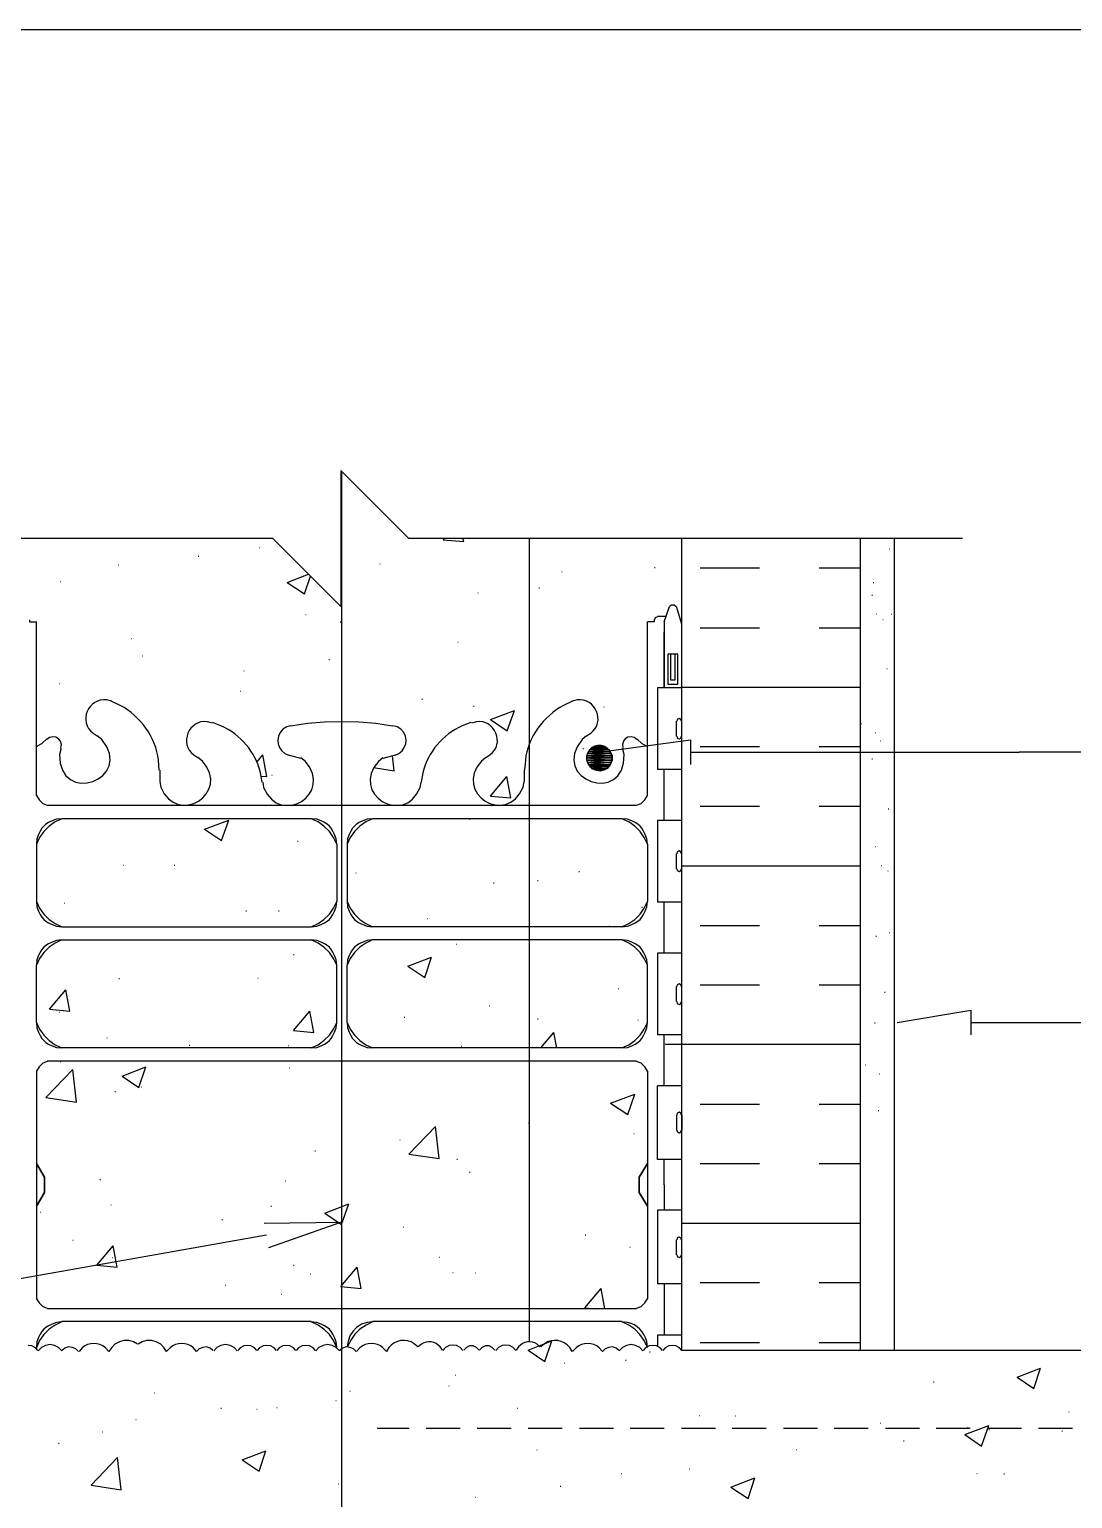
# Model space of a CAD drawing. Header units: millimetres. Extents: x 14 to 201, y 16 to 268.
# Drawn here: x 93.8 to 142.5, y 199.2 to 267.7 of the extents above; entities that cross this region are included whole.
import ezdxf

# ---------------------------------------------------------------- set-up
doc = ezdxf.new("R2010")
doc.units = ezdxf.units.MM
doc.layers.get('0').update_dxf_attribs({"linetype": 'CONTINUOUS'})

msp = doc.modelspace()

# ---------------------------------------------------------------- linework, layer by layer
at = {"color": 0}
for p, q in [((17.0174, 267.716), (198.121, 267.716)), ((111.505, 243.967), (108.33, 247.142)), ((108.33, 247.142), (108.33, 240.792)), ((108.373, 247.1), (108.373, 131.213)), ((105.155, 243.967), (65.997, 243.967)), ((108.33, 240.792), (105.155, 243.967)), ((137.35, 243.967), (111.505, 243.967)), ((117.136, 206.481), (117.136, 243.967)), ((124.248, 206.099), (124.248, 243.967)), ((132.588, 206.099), (132.588, 243.967)), ((134.175, 206.099), (134.175, 243.967)), ((123.422, 240.072), (123.676, 240.792)), ((123.762, 240.855), (123.676, 240.792)), ((123.888, 240.855), (123.762, 240.855)), ((123.974, 240.792), (123.888, 240.855)), ((124.248, 239.966), (123.994, 240.792)), ((93.8114, 240.158), (93.8318, 240.158)), ((93.8114, 240.158), (93.8114, 240.072)), ((93.8114, 240.072), (94.1282, 240.072)), ((94.1282, 231.965), (94.1282, 240.072)), ((122.957, 240.072), (122.64, 240.072)), ((122.64, 231.965), (122.64, 240.072)), ((123, 240.262), (122.957, 240.158)), ((122.957, 240.158), (122.979, 240.158)), ((122.957, 240.158), (122.957, 240.072)), ((123.106, 240.305), (123, 240.262)), ((123.508, 240.326), (123.106, 240.326)), ((123.422, 240.072), (123.422, 237.003)), ((123.422, 237.003), (123.422, 239.586)), ((124.058, 238.57), (123.592, 238.57)), ((123.592, 238.57), (123.592, 237.173)), ((123.931, 238.57), (123.719, 238.57)), ((123.719, 238.57), (123.719, 237.363)), ((123.931, 237.363), (123.931, 238.57)), ((124.058, 237.173), (124.058, 238.57)), ((123.719, 237.363), (123.931, 237.363)), ((124.248, 237.003), (123.106, 237.003)), ((123.106, 237.003), (123.106, 233.193)), ((123.592, 237.173), (124.058, 237.173)), ((97.6422, 236.368), (97.4094, 236.431)), ((98.0447, 236.178), (97.6203, 236.368)), ((119.146, 236.368), (118.723, 236.178)), ((119.359, 236.431), (119.126, 236.368)), ((102.342, 235.353), (102.108, 235.416)), ((102.742, 235.226), (102.342, 235.373)), ((106.003, 235.226), (105.813, 235.183)), ((106.785, 235.33), (106.003, 235.204)), ((107.57, 235.395), (106.785, 235.33)), ((108.373, 235.416), (107.57, 235.395)), ((109.178, 235.395), (108.373, 235.416)), ((109.96, 235.33), (109.178, 235.395)), ((110.745, 235.204), (109.96, 235.33)), ((110.956, 235.183), (110.765, 235.226)), ((114.406, 235.373), (114.004, 235.226)), ((114.66, 235.416), (114.427, 235.353)), ((123.994, 234.738), (123.994, 235.436)), ((124.037, 235.522), (124.015, 235.436)), ((124.121, 235.563), (124.037, 235.522)), ((124.205, 235.522), (124.121, 235.563)), ((124.121, 235.563), (124.142, 235.563)), ((124.228, 235.436), (124.205, 235.522)), ((124.248, 234.738), (124.248, 235.436)), ((124.248, 235.267), (124.27, 235.267)), ((94.3818, 234.4), (94.6146, 234.611)), ((94.7416, 234.674), (94.6146, 234.59)), ((94.8902, 234.717), (94.7416, 234.674)), ((95.0376, 234.696), (94.8902, 234.717)), ((95.166, 234.611), (95.0376, 234.696)), ((95.25, 234.505), (95.166, 234.611)), ((95.2927, 234.357), (95.25, 234.505)), ((96.774, 234.887), (96.9642, 234.76)), ((97.1765, 234.59), (96.9642, 234.76)), ((119.804, 234.76), (119.592, 234.59)), ((119.804, 234.76), (119.994, 234.887)), ((120.374, 233.998), (124.65, 234.57)), ((121.518, 234.505), (121.475, 234.357)), ((121.602, 234.611), (121.518, 234.505)), ((121.729, 234.696), (121.602, 234.611)), ((121.878, 234.717), (121.729, 234.696)), ((122.025, 234.674), (121.878, 234.717)), ((122.154, 234.59), (122.025, 234.674)), ((122.154, 234.611), (122.386, 234.4)), ((124.015, 234.738), (124.037, 234.654)), ((124.037, 234.654), (124.121, 234.611)), ((124.121, 234.611), (124.205, 234.654)), ((124.121, 234.611), (124.142, 234.611)), ((124.205, 234.654), (124.228, 234.738)), ((124.248, 234.929), (124.27, 234.929)), ((124.65, 234.57), (124.65, 233.426)), ((94.1282, 234.252), (94.3818, 234.4)), ((95.2708, 234.124), (95.2073, 233.892)), ((95.25, 234.124), (95.2927, 234.188)), ((95.2708, 234.208), (95.2927, 234.357)), ((101.473, 233.871), (101.663, 233.743)), ((105.727, 233.934), (105.897, 233.849)), ((106.469, 233.702), (105.897, 233.849)), ((110.871, 233.849), (110.3, 233.702)), ((110.871, 233.849), (111.041, 233.934)), ((115.105, 233.743), (115.295, 233.871)), ((119.867, 233.976), (119.804, 233.808)), ((119.804, 233.808), (119.804, 233.638)), ((120.989, 233.828), (119.825, 233.828)), ((119.825, 233.828), (120.989, 233.722)), ((119.825, 233.828), (120.989, 233.828)), ((120.946, 233.934), (119.845, 233.934)), ((119.845, 233.934), (120.989, 233.828)), ((119.845, 233.934), (120.946, 233.934)), ((120.904, 234.018), (119.888, 234.018)), ((119.888, 234.018), (120.946, 233.934)), ((119.888, 234.018), (120.904, 234.018)), ((120.84, 234.124), (119.951, 234.124)), ((119.951, 234.124), (120.904, 234.018)), ((119.951, 234.124), (120.84, 234.124)), ((120.756, 234.188), (120.037, 234.188)), ((120.037, 234.188), (120.84, 234.124)), ((120.037, 234.188), (120.756, 234.188)), ((120.671, 234.252), (120.142, 234.252)), ((120.142, 234.252), (120.756, 234.188)), ((120.142, 234.252), (120.671, 234.252)), ((120.566, 234.294), (120.247, 234.294)), ((120.247, 234.294), (120.671, 234.252)), ((120.247, 234.294), (120.566, 234.294)), ((120.354, 234.315), (120.566, 234.294)), ((120.354, 234.315), (120.46, 234.315)), ((120.46, 234.315), (120.566, 234.294)), ((120.566, 234.294), (120.671, 234.252)), ((120.671, 234.252), (120.756, 234.188)), ((120.756, 234.188), (120.84, 234.124)), ((120.84, 234.124), (120.904, 234.018)), ((120.967, 233.892), (120.883, 234.061)), ((120.904, 234.018), (120.946, 233.934)), ((120.946, 233.934), (120.989, 233.828)), ((120.989, 233.722), (120.967, 233.892)), ((120.989, 233.828), (120.989, 233.722)), ((121.475, 234.357), (121.496, 234.208)), ((121.518, 234.124), (121.475, 234.188)), ((121.559, 233.892), (121.496, 234.124)), ((122.386, 234.4), (122.64, 234.252)), ((124.65, 233.998), (139.996, 233.998)), ((159.089, 233.998), (139.996, 233.998)), ((99.8636, 233.15), (99.8224, 233.616)), ((99.8859, 233.15), (99.8859, 232.621)), ((101.876, 233.575), (101.663, 233.743)), ((106.679, 233.553), (106.469, 233.722)), ((110.3, 233.722), (110.087, 233.553)), ((115.105, 233.743), (114.893, 233.575)), ((116.882, 233.15), (116.882, 232.621)), ((116.946, 233.616), (116.903, 233.15)), ((120.989, 233.722), (119.804, 233.722)), ((119.804, 233.722), (120.989, 233.616)), ((119.804, 233.722), (120.989, 233.722)), ((119.804, 233.638), (119.867, 233.469)), ((120.989, 233.616), (119.825, 233.616)), ((119.825, 233.616), (120.946, 233.511)), ((119.825, 233.616), (120.989, 233.616)), ((120.946, 233.511), (119.845, 233.511)), ((119.845, 233.511), (120.904, 233.405)), ((119.845, 233.511), (120.946, 233.511)), ((119.867, 233.469), (119.951, 233.32)), ((120.904, 233.405), (119.888, 233.405)), ((119.888, 233.405), (120.84, 233.32)), ((119.888, 233.405), (120.904, 233.405)), ((119.951, 233.32), (120.1, 233.214)), ((120.84, 233.32), (119.951, 233.32)), ((119.951, 233.32), (120.756, 233.236)), ((119.951, 233.32), (120.84, 233.32)), ((120.756, 233.236), (120.037, 233.236)), ((120.037, 233.236), (120.671, 233.193)), ((120.037, 233.236), (120.756, 233.236)), ((120.1, 233.214), (120.27, 233.15)), ((120.671, 233.193), (120.142, 233.193)), ((120.142, 233.193), (120.566, 233.15)), ((120.142, 233.193), (120.671, 233.193)), ((120.566, 233.15), (120.247, 233.15)), ((120.247, 233.15), (120.46, 233.13)), ((120.247, 233.15), (120.566, 233.15)), ((120.27, 233.15), (120.438, 233.13)), ((120.46, 233.13), (120.354, 233.13)), ((120.438, 233.13), (120.607, 233.172)), ((120.566, 233.15), (120.46, 233.13)), ((120.671, 233.193), (120.566, 233.15)), ((120.607, 233.172), (120.756, 233.256)), ((120.756, 233.236), (120.671, 233.193)), ((120.756, 233.256), (120.883, 233.383)), ((120.84, 233.32), (120.756, 233.236)), ((120.904, 233.405), (120.84, 233.32)), ((120.883, 233.383), (120.967, 233.553)), ((120.946, 233.511), (120.904, 233.405)), ((120.989, 233.616), (120.946, 233.511)), ((120.967, 233.553), (120.989, 233.722)), ((120.989, 233.722), (120.989, 233.616)), ((124.248, 233.193), (123.106, 233.193)), ((123.422, 230.801), (123.422, 233.193)), ((99.8859, 232.621), (99.9285, 232.368)), ((104.669, 232.601), (104.585, 233.023)), ((104.691, 232.601), (104.732, 232.347)), ((112.034, 232.347), (112.077, 232.601)), ((112.163, 233.023), (112.077, 232.601)), ((116.84, 232.368), (116.882, 232.621)), ((94.1282, 231.965), (94.2552, 231.775)), ((94.2552, 231.775), (94.4245, 231.606)), ((122.344, 231.606), (122.513, 231.775)), ((122.513, 231.775), (122.64, 231.965)), ((94.4245, 231.606), (94.6369, 231.521)), ((122.131, 231.499), (94.6369, 231.499)), ((122.131, 231.521), (122.344, 231.606)), ((94.7208, 230.547), (94.4672, 230.294)), ((94.9964, 230.737), (94.7208, 230.547)), ((95.3135, 230.886), (94.9964, 230.737)), ((95.3135, 230.886), (95.0599, 230.866)), ((106.955, 230.886), (95.3135, 230.886)), ((107.272, 230.737), (106.955, 230.886)), ((107.208, 230.866), (106.955, 230.886)), ((107.547, 230.547), (107.272, 230.737)), ((107.801, 230.294), (107.547, 230.547)), ((109.221, 230.547), (108.966, 230.294)), ((109.495, 230.737), (109.221, 230.547)), ((109.813, 230.886), (109.495, 230.737)), ((109.813, 230.886), (109.558, 230.866)), ((121.455, 230.886), (109.813, 230.886)), ((121.772, 230.737), (121.455, 230.886)), ((121.708, 230.866), (121.455, 230.886)), ((122.047, 230.547), (121.772, 230.737)), ((122.301, 230.294), (122.047, 230.547)), ((124.248, 230.801), (123.106, 230.801)), ((123.106, 230.801), (123.106, 226.992)), ((94.2756, 230.018), (94.1282, 229.701)), ((94.149, 229.955), (94.1282, 229.701)), ((94.1282, 229.701), (94.1282, 227.033)), ((94.4672, 230.294), (94.2756, 230.018)), ((107.993, 230.018), (107.801, 230.294)), ((108.14, 229.701), (107.993, 230.018)), ((108.14, 229.701), (108.119, 229.955)), ((108.14, 229.701), (108.14, 227.033)), ((108.775, 230.018), (108.628, 229.701)), ((108.649, 229.955), (108.628, 229.701)), ((108.628, 229.701), (108.628, 227.033)), ((108.966, 230.294), (108.775, 230.018)), ((122.491, 230.018), (122.301, 230.294)), ((122.64, 229.701), (122.491, 230.018)), ((122.64, 229.701), (122.618, 229.955)), ((122.64, 229.701), (122.64, 227.033)), ((123.994, 228.557), (123.994, 229.256)), ((124.037, 229.342), (124.015, 229.256)), ((124.121, 229.383), (124.037, 229.342)), ((124.205, 229.342), (124.121, 229.383)), ((124.121, 229.383), (124.142, 229.383)), ((124.228, 229.256), (124.205, 229.342)), ((124.248, 228.557), (124.248, 229.256)), ((124.248, 229.086), (124.27, 229.086)), ((124.015, 228.557), (124.037, 228.473)), ((124.037, 228.473), (124.121, 228.431)), ((124.121, 228.431), (124.205, 228.473)), ((124.121, 228.431), (124.142, 228.431)), ((124.205, 228.473), (124.228, 228.557)), ((124.248, 228.727), (124.27, 228.727)), ((94.1282, 227.033), (94.2756, 226.716)), ((94.1282, 227.033), (94.149, 226.78)), ((107.993, 226.716), (108.14, 227.033)), ((108.119, 226.78), (108.14, 227.033)), ((108.628, 227.033), (108.775, 226.716)), ((108.628, 227.033), (108.649, 226.78)), ((122.491, 226.716), (122.64, 227.033)), ((122.618, 226.78), (122.64, 227.033)), ((124.248, 226.992), (123.106, 226.992)), ((123.422, 224.62), (123.422, 226.992)), ((94.2756, 226.716), (94.4672, 226.441)), ((94.4672, 226.441), (94.7208, 226.187)), ((107.547, 226.187), (107.801, 226.441)), ((107.801, 226.441), (107.993, 226.716)), ((108.775, 226.716), (108.966, 226.441)), ((108.966, 226.441), (109.221, 226.187)), ((122.047, 226.187), (122.301, 226.441)), ((122.301, 226.441), (122.491, 226.716)), ((94.7208, 226.187), (94.9964, 225.997)), ((94.9964, 225.997), (95.3135, 225.848)), ((95.0599, 225.87), (95.3135, 225.848)), ((95.3135, 225.848), (106.955, 225.848)), ((106.955, 225.848), (107.272, 225.997)), ((106.955, 225.848), (107.208, 225.87)), ((107.272, 225.997), (107.547, 226.187)), ((109.221, 226.187), (109.495, 225.997)), ((109.495, 225.997), (109.813, 225.848)), ((109.558, 225.87), (109.813, 225.848)), ((121.455, 225.848), (109.813, 225.848)), ((121.455, 225.848), (121.772, 225.997)), ((121.455, 225.848), (121.708, 225.87)), ((121.772, 225.997), (122.047, 226.187)), ((94.7208, 224.896), (94.4672, 224.642)), ((94.9964, 225.086), (94.7208, 224.896)), ((95.3135, 225.235), (94.9964, 225.086)), ((95.3135, 225.235), (95.0599, 225.213)), ((95.3135, 225.235), (106.955, 225.235)), ((107.272, 225.086), (106.955, 225.235)), ((107.208, 225.213), (106.955, 225.235)), ((107.547, 224.896), (107.272, 225.086)), ((107.801, 224.642), (107.547, 224.896)), ((109.221, 224.896), (108.966, 224.642)), ((109.495, 225.086), (109.221, 224.896)), ((109.813, 225.235), (109.495, 225.086)), ((109.813, 225.235), (109.558, 225.213)), ((121.455, 225.235), (109.813, 225.235)), ((121.772, 225.086), (121.455, 225.235)), ((121.708, 225.213), (121.455, 225.235)), ((122.047, 224.896), (121.772, 225.086)), ((122.301, 224.642), (122.047, 224.896)), ((94.2756, 224.367), (94.1282, 224.05)), ((94.149, 224.303), (94.1282, 224.05)), ((94.4672, 224.642), (94.2756, 224.367)), ((107.993, 224.367), (107.801, 224.642)), ((108.14, 224.05), (107.993, 224.367)), ((108.14, 224.05), (108.119, 224.303)), ((108.775, 224.367), (108.628, 224.05)), ((108.649, 224.303), (108.628, 224.05)), ((108.966, 224.642), (108.775, 224.367)), ((122.491, 224.367), (122.301, 224.642)), ((122.64, 224.05), (122.491, 224.367)), ((122.64, 224.05), (122.618, 224.303)), ((124.248, 224.62), (123.106, 224.62)), ((123.106, 224.62), (123.106, 220.811)), ((94.1282, 221.382), (94.1282, 224.05)), ((108.14, 221.382), (108.14, 224.05)), ((108.628, 221.382), (108.628, 224.05)), ((122.64, 221.382), (122.64, 224.05)), ((123.994, 222.356), (123.994, 223.055)), ((124.037, 223.139), (124.015, 223.055)), ((124.121, 223.182), (124.037, 223.139)), ((124.205, 223.139), (124.121, 223.182)), ((124.121, 223.182), (124.142, 223.182)), ((124.228, 223.055), (124.205, 223.139)), ((124.248, 222.356), (124.248, 223.055)), ((124.248, 222.885), (124.27, 222.885)), ((124.015, 222.356), (124.037, 222.271)), ((124.037, 222.271), (124.121, 222.229)), ((124.121, 222.229), (124.205, 222.271)), ((124.121, 222.229), (124.142, 222.229)), ((124.205, 222.271), (124.228, 222.356)), ((124.248, 222.546), (124.27, 222.546)), ((134.302, 221.382), (137.732, 221.954)), ((137.732, 221.954), (137.732, 220.811)), ((94.1282, 221.382), (94.2756, 221.065)), ((94.1282, 221.382), (94.149, 221.128)), ((94.2756, 221.065), (94.4672, 220.789)), ((94.4672, 220.789), (94.7208, 220.536)), ((107.547, 220.536), (107.801, 220.789)), ((107.801, 220.789), (107.993, 221.065)), ((107.993, 221.065), (108.14, 221.382)), ((108.119, 221.128), (108.14, 221.382)), ((108.628, 221.382), (108.775, 221.065)), ((108.628, 221.382), (108.649, 221.128)), ((108.775, 221.065), (108.966, 220.789)), ((108.966, 220.789), (109.221, 220.536)), ((122.047, 220.536), (122.301, 220.789)), ((122.301, 220.789), (122.491, 221.065)), ((122.491, 221.065), (122.64, 221.382)), ((122.618, 221.128), (122.64, 221.382)), ((124.248, 220.811), (123.106, 220.811)), ((123.422, 218.419), (123.422, 220.811)), ((137.732, 221.382), (157.014, 221.382)), ((94.7208, 220.536), (94.9964, 220.346)), ((94.9964, 220.346), (95.3135, 220.197)), ((95.0599, 220.217), (95.3135, 220.197)), ((106.955, 220.197), (95.3135, 220.197)), ((106.955, 220.197), (107.272, 220.346)), ((106.955, 220.197), (107.208, 220.217)), ((107.272, 220.346), (107.547, 220.536)), ((109.221, 220.536), (109.495, 220.346)), ((109.495, 220.346), (109.813, 220.197)), ((109.558, 220.217), (109.813, 220.197)), ((121.455, 220.197), (109.813, 220.197)), ((121.455, 220.197), (121.772, 220.346)), ((121.455, 220.197), (121.708, 220.217)), ((121.772, 220.346), (122.047, 220.536)), ((94.4245, 219.478), (94.2552, 219.308)), ((94.6369, 219.561), (94.4245, 219.478)), ((122.131, 219.583), (94.6369, 219.583)), ((122.344, 219.478), (122.131, 219.561)), ((122.513, 219.308), (122.344, 219.478)), ((94.2552, 219.308), (94.1282, 219.118)), ((94.1282, 219.118), (94.1282, 208.492)), ((122.64, 219.118), (122.513, 219.308)), ((122.64, 219.118), (122.64, 208.492)), ((124.248, 218.419), (123.106, 218.419)), ((123.106, 214.991), (123.106, 218.419)), ((123.994, 217.065), (123.994, 216.366)), ((124.037, 217.148), (124.015, 217.065)), ((124.121, 217.191), (124.037, 217.148)), ((124.205, 217.148), (124.121, 217.191)), ((124.121, 217.191), (124.142, 217.191)), ((124.228, 217.065), (124.205, 217.148)), ((124.248, 217.065), (124.248, 216.366)), ((124.248, 216.895), (124.27, 216.895)), ((124.015, 216.366), (124.037, 216.28)), ((124.037, 216.28), (124.121, 216.239)), ((124.121, 216.239), (124.205, 216.28)), ((124.121, 216.239), (124.142, 216.239)), ((124.205, 216.28), (124.228, 216.366)), ((124.248, 216.535), (124.27, 216.535)), ((94.5085, 214.164), (94.1282, 214.799)), ((94.1282, 214.799), (94.5085, 214.164)), ((122.258, 214.164), (122.64, 214.799)), ((122.64, 214.799), (122.258, 214.164)), ((124.248, 214.991), (123.106, 214.991)), ((123.422, 213.804), (123.422, 214.991)), ((94.5085, 213.804), (94.5085, 214.164)), ((94.5085, 214.164), (94.5085, 213.804)), ((122.258, 213.804), (122.258, 214.164)), ((122.258, 214.164), (122.258, 213.804)), ((94.5085, 213.444), (94.1282, 212.809)), ((94.1282, 212.809), (94.5085, 213.444)), ((94.5085, 213.804), (94.5085, 213.444)), ((94.5085, 213.444), (94.5085, 213.804)), ((122.258, 213.804), (122.258, 213.444)), ((122.258, 213.444), (122.258, 213.804)), ((122.258, 213.444), (122.64, 212.809)), ((122.64, 212.809), (122.258, 213.444)), ((123.422, 213.804), (123.422, 212.619)), ((124.248, 212.619), (123.106, 212.619)), ((123.106, 212.619), (123.106, 209.19)), ((104.754, 212.027), (108.373, 212.069)), ((108.373, 212.069), (104.965, 210.862)), ((104.859, 211.454), (72.1568, 205.677)), ((123.994, 210.545), (123.994, 211.244)), ((124.037, 211.328), (124.015, 211.244)), ((124.121, 211.37), (124.037, 211.328)), ((124.205, 211.328), (124.121, 211.37)), ((124.121, 211.37), (124.142, 211.37)), ((124.228, 211.244), (124.205, 211.328)), ((124.248, 210.545), (124.248, 211.244)), ((124.015, 210.545), (124.037, 210.459)), ((124.037, 210.459), (124.121, 210.418)), ((124.121, 210.418), (124.205, 210.459)), ((124.205, 210.459), (124.228, 210.545)), ((124.248, 211.074), (124.27, 211.074)), ((124.248, 210.735), (124.27, 210.735)), ((124.121, 210.418), (124.142, 210.418)), ((124.248, 209.19), (123.106, 209.19)), ((123.422, 209.19), (123.422, 206.798)), ((94.1282, 208.492), (94.2552, 208.302)), ((122.513, 208.302), (122.64, 208.492)), ((94.2552, 208.302), (94.4245, 208.132)), ((94.4245, 208.132), (94.6369, 208.046)), ((122.131, 208.026), (94.6369, 208.026)), ((122.131, 208.046), (122.344, 208.132)), ((122.344, 208.132), (122.513, 208.302)), ((94.7208, 207.073), (94.4672, 206.82)), ((94.9964, 207.264), (94.7208, 207.073)), ((95.3135, 207.413), (94.9964, 207.264)), ((95.3135, 207.413), (95.0599, 207.391)), ((106.955, 207.433), (95.3135, 207.433)), ((107.272, 207.264), (106.955, 207.413)), ((107.208, 207.391), (106.955, 207.413)), ((107.547, 207.073), (107.272, 207.264)), ((107.801, 206.82), (107.547, 207.073)), ((109.072, 207.158), (108.902, 206.968)), ((109.221, 207.073), (108.988, 206.841)), ((109.305, 207.307), (109.072, 207.158)), ((109.517, 207.264), (109.221, 207.073)), ((109.558, 207.391), (109.305, 207.307)), ((109.813, 207.413), (109.517, 207.264)), ((109.813, 207.413), (109.558, 207.391)), ((121.455, 207.433), (109.813, 207.433)), ((121.772, 207.264), (121.455, 207.413)), ((121.708, 207.391), (121.455, 207.413)), ((122.047, 207.073), (121.772, 207.264)), ((122.28, 206.82), (122.047, 207.073)), ((94.2756, 206.544), (94.1282, 206.226)), ((94.149, 206.481), (94.1282, 206.226)), ((94.4672, 206.82), (94.2756, 206.544)), ((107.993, 206.544), (107.801, 206.82)), ((108.14, 206.226), (107.993, 206.544)), ((108.14, 206.226), (108.119, 206.481)), ((108.669, 206.502), (108.628, 206.248)), ((108.796, 206.565), (108.649, 206.248)), ((108.755, 206.755), (108.669, 206.502)), ((108.902, 206.968), (108.755, 206.755)), ((108.988, 206.841), (108.796, 206.565)), ((122.491, 206.544), (122.28, 206.82)), ((122.64, 206.226), (122.491, 206.544)), ((122.64, 206.226), (122.618, 206.502)), ((124.248, 206.798), (123.106, 206.798)), ((123.106, 206.798), (123.106, 206.269)), ((94.1282, 206.226), (94.1282, 206.163)), ((108.14, 206.226), (108.162, 206.226)), ((124.248, 206.099), (180.509, 206.099)), ((110.024, 202.458), (111.528, 202.458)), ((112.31, 202.458), (113.897, 202.458)), ((114.703, 202.458), (116.29, 202.458)), ((117.072, 202.458), (118.66, 202.458)), ((119.465, 202.458), (121.053, 202.458)), ((121.835, 202.458), (123.422, 202.458)), ((124.228, 202.458), (125.815, 202.458)), ((126.597, 202.458), (128.185, 202.458)), ((128.99, 202.458), (130.578, 202.458)), ((131.36, 202.458), (132.947, 202.458)), ((133.753, 202.458), (135.34, 202.458)), ((136.122, 202.458), (137.71, 202.458)), ((138.515, 202.458), (140.103, 202.458)), ((140.885, 202.458), (142.472, 202.458))]:
    msp.add_line(p, q, dxfattribs=at)
at = {"color": 252}
for p, q in [((104.521, 243.543), (104.542, 243.543)), ((113.115, 243.903), (113.178, 243.967)), ((113.115, 243.903), (114.067, 243.819)), ((114.067, 243.819), (114.024, 243.967)), ((133.922, 243.48), (133.943, 243.48)), ((97.9593, 242.739), (97.9798, 242.739)), ((101.684, 243.141), (101.706, 243.141)), ((110.151, 242.781), (110.173, 242.781)), ((105.833, 241.913), (106.828, 242.295)), ((106.638, 241.384), (106.912, 242.209)), ((118.64, 242.422), (118.66, 242.422)), ((122.979, 242.612), (123, 242.612)), ((125.096, 242.591), (127.868, 242.591)), ((130.661, 242.591), (132.588, 242.591)), ((95.25, 241.956), (95.2708, 241.956)), ((105.833, 241.913), (106.638, 241.384)), ((114.723, 241.427), (114.745, 241.427)), ((117.581, 241.66), (117.602, 241.66)), ((133.117, 241.321), (133.138, 241.321)), ((133.181, 241.913), (133.201, 241.913)), ((106.702, 240.411), (106.722, 240.411)), ((108.31, 240.072), (108.332, 240.072)), ((133.329, 240.454), (133.35, 240.454)), ((133.626, 240.178), (133.646, 240.178)), ((134.028, 240.432), (134.049, 240.432)), ((98.5517, 239.29), (98.5725, 239.29)), ((125.096, 239.796), (127.868, 239.796)), ((130.661, 239.796), (132.588, 239.796)), ((113.792, 239.12), (113.814, 239.12)), ((99.0604, 238.485), (99.0808, 238.485)), ((107.781, 238.315), (107.801, 238.315)), ((133.816, 237.892), (133.836, 237.892)), ((95.1865, 237.193), (95.2073, 237.193)), ((103.801, 237.786), (103.823, 237.786)), ((134.133, 237.363), (134.155, 237.363)), ((103.653, 236.834), (103.674, 236.834)), ((124.248, 237.024), (132.588, 237.024)), ((112.12, 236.474), (112.141, 236.474)), ((114.533, 236.135), (114.554, 236.135)), ((115.316, 235.522), (116.437, 235.945)), ((116.1, 234.993), (116.437, 235.945)), ((120.607, 236.115), (120.629, 236.115)), ((115.316, 235.522), (116.1, 234.993)), ((132.608, 235.33), (132.631, 235.33)), ((133.266, 234.907), (133.287, 234.907)), ((133.499, 234.527), (133.519, 234.527)), ((104.415, 233.532), (104.691, 233.871)), ((104.881, 232.854), (104.691, 233.871)), ((110.829, 233.13), (110.743, 233.828)), ((119.634, 234.167), (119.655, 234.167)), ((125.096, 234.252), (127.868, 234.252)), ((130.661, 234.252), (132.588, 234.252)), ((109.854, 233.279), (110.829, 233.13)), ((133.117, 233.679), (133.138, 233.679)), ((104.626, 232.876), (104.881, 232.854)), ((105.114, 232.917), (105.135, 232.917)), ((115.316, 231.944), (116.078, 232.854)), ((116.268, 231.859), (116.078, 232.854)), ((115.316, 231.944), (116.268, 231.859)), ((125.096, 231.479), (127.868, 231.479)), ((130.661, 231.479), (132.588, 231.479)), ((133.879, 231.352), (133.9, 231.352)), ((101.98, 230.4), (103.104, 230.823)), ((101.98, 230.4), (102.765, 229.871)), ((102.765, 229.871), (103.104, 230.823)), ((114.343, 230.864), (114.363, 230.864)), ((106.32, 229.848), (106.342, 229.848)), ((133.287, 229.595), (133.307, 229.595)), ((98.1714, 228.727), (98.1922, 228.727)), ((100.562, 228.727), (100.584, 228.727)), ((109.029, 228.367), (109.051, 228.367)), ((119.443, 228.431), (119.465, 228.431)), ((124.248, 228.684), (132.588, 228.684)), ((133.562, 228.706), (133.583, 228.706)), ((133.858, 228.451), (133.879, 228.451)), ((115.465, 227.902), (115.485, 227.902)), ((117.518, 228.007), (117.538, 228.007)), ((95.4401, 226.949), (95.4624, 226.949)), ((103.907, 226.59), (103.929, 226.59)), ((105.431, 226.59), (105.453, 226.59)), ((112.373, 226.23), (112.396, 226.23)), ((122.385, 226.759), (122.407, 226.759)), ((120.862, 225.869), (120.883, 225.869)), ((125.096, 225.911), (127.868, 225.911)), ((130.661, 225.911), (132.588, 225.911)), ((133.922, 225.574), (133.943, 225.574)), ((113.728, 225.043), (113.75, 225.043)), ((133.307, 225.404), (133.329, 225.404)), ((106.13, 224.557), (106.15, 224.557)), ((111.464, 224.007), (112.564, 224.43)), ((112.247, 223.478), (112.564, 224.43)), ((111.464, 224.007), (112.247, 223.478)), ((94.7416, 221.996), (95.5036, 222.906)), ((95.6952, 221.911), (95.5036, 222.906)), ((97.9798, 223.435), (98.002, 223.435)), ((104.458, 223.456), (104.479, 223.456)), ((121.285, 222.969), (121.306, 222.969)), ((125.096, 223.139), (127.868, 223.139)), ((130.661, 223.139), (132.588, 223.139)), ((133.71, 222.8), (133.73, 222.8)), ((115.274, 222.166), (115.295, 222.166)), ((94.7416, 221.996), (95.6952, 221.911)), ((95.2073, 221.868), (95.2292, 221.868)), ((106.13, 221.002), (106.892, 221.911)), ((107.082, 220.916), (106.892, 221.911)), ((111.294, 221.637), (111.315, 221.637)), ((117.518, 221.552), (117.538, 221.552)), ((122.195, 221.488), (122.217, 221.488)), ((106.13, 221.002), (107.082, 220.916)), ((117.665, 220.197), (118.28, 220.916)), ((118.407, 220.197), (118.28, 220.916)), ((133.244, 221.361), (133.266, 221.361)), ((97.4094, 220.663), (97.4302, 220.663)), ((101.261, 220.323), (101.283, 220.323)), ((105.876, 220.303), (105.897, 220.303)), ((113.961, 220.281), (113.983, 220.281)), ((123.465, 220.366), (132.588, 220.366)), ((95.25, 219.541), (95.2708, 219.541)), ((132.8, 219.414), (132.821, 219.414)), ((94.572, 217.89), (95.8219, 219.181)), ((95.9915, 217.657), (95.8219, 219.181)), ((98.1287, 218.885), (99.2297, 219.308)), ((98.1287, 218.885), (98.9115, 218.356)), ((98.9115, 218.356), (99.2297, 219.308)), ((105.94, 219.265), (105.96, 219.265)), ((133.456, 218.991), (133.477, 218.991)), ((97.7896, 218.164), (97.8119, 218.164)), ((99.0177, 218.377), (99.0381, 218.377)), ((120.926, 217.614), (122.047, 218.037)), ((121.729, 217.085), (122.047, 218.037)), ((94.572, 217.89), (95.9915, 217.657)), ((120.926, 217.614), (121.729, 217.085)), ((125.096, 217.571), (127.868, 217.571)), ((130.661, 217.571), (132.588, 217.571)), ((117.095, 216.705), (117.115, 216.705)), ((133.413, 217.275), (133.434, 217.275)), ((111.505, 215.244), (112.755, 216.535)), ((112.925, 215.032), (112.755, 216.535)), ((122.005, 216.196), (122.025, 216.196)), ((107.125, 215.392), (107.145, 215.392)), ((111.082, 215.9), (111.104, 215.9)), ((111.505, 215.244), (112.925, 215.032)), ((113.75, 215.011), (113.771, 215.011)), ((125.096, 214.799), (127.868, 214.799)), ((130.661, 214.799), (132.588, 214.799)), ((97.0911, 214.059), (97.113, 214.059)), ((105.749, 213.996), (105.77, 213.996)), ((114.343, 214.396), (114.363, 214.396)), ((94.3183, 212.535), (94.3405, 212.535)), ((97.5995, 212.872), (97.6203, 212.872)), ((105.071, 212.809), (105.092, 212.809)), ((107.59, 212.492), (108.712, 212.915)), ((108.373, 211.963), (108.712, 212.915)), ((102.785, 212.196), (102.807, 212.196)), ((107.59, 212.492), (108.373, 211.963)), ((111.252, 211.836), (111.274, 211.836)), ((124.248, 212.027), (132.588, 212.027)), ((95.8219, 211.221), (95.8427, 211.221)), ((119.741, 211.477), (119.761, 211.477)), ((96.9437, 210.058), (97.7057, 210.968)), ((97.8958, 209.973), (97.7057, 210.968)), ((121.815, 210.905), (121.835, 210.905)), ((96.9437, 210.058), (97.8958, 209.973)), ((97.663, 210.418), (97.6835, 210.418)), ((106.13, 210.058), (106.15, 210.058)), ((108.33, 209.064), (109.092, 209.973)), ((109.284, 208.978), (109.092, 209.973)), ((112.925, 210.439), (112.945, 210.439)), ((102.934, 209.127), (102.955, 209.127)), ((106.912, 209.656), (106.934, 209.656)), ((113.558, 209.719), (113.581, 209.719)), ((114.596, 209.697), (114.617, 209.697)), ((125.096, 209.254), (127.868, 209.254)), ((130.661, 209.254), (132.588, 209.254)), ((105.558, 208.704), (105.58, 208.704)), ((108.33, 209.064), (109.284, 208.978)), ((119.718, 208.069), (120.481, 208.978)), ((120.65, 208.026), (120.481, 208.978)), ((119.718, 208.069), (120.227, 208.026)), ((94.7635, 206.354), (94.5515, 206.312)), ((94.9745, 206.312), (94.7635, 206.354)), ((97.7896, 206.375), (97.6422, 206.226)), ((98.002, 206.481), (97.7896, 206.375)), ((98.2126, 206.544), (98.002, 206.481)), ((98.4458, 206.544), (98.2126, 206.544)), ((98.6578, 206.481), (98.4458, 206.544)), ((98.848, 206.375), (98.6578, 206.481)), ((99.0604, 206.481), (98.8702, 206.375)), ((99.271, 206.544), (99.0604, 206.481)), ((99.5041, 206.544), (99.271, 206.544)), ((99.7162, 206.481), (99.5041, 206.544)), ((99.9285, 206.375), (99.7162, 206.481)), ((100.076, 206.226), (99.9285, 206.375)), ((102.955, 206.354), (102.742, 206.312)), ((103.167, 206.312), (102.955, 206.354)), ((107.717, 206.354), (107.505, 206.312)), ((107.929, 206.312), (107.717, 206.354)), ((111.93, 206.248), (111.76, 206.396)), ((112.099, 206.375), (111.95, 206.248)), ((113.558, 206.332), (113.391, 206.312)), ((113.728, 206.312), (113.558, 206.332)), ((116.036, 206.332), (115.867, 206.312)), ((116.204, 206.312), (116.036, 206.332)), ((117.644, 206.248), (117.496, 206.375)), ((117.622, 206.312), (117.792, 206.375)), ((117.835, 206.396), (117.665, 206.248)), ((117.792, 206.375), (118.174, 206.522)), ((117.855, 205.57), (118.174, 206.522)), ((121.878, 206.354), (121.666, 206.312)), ((122.089, 206.312), (121.878, 206.354)), ((125.096, 206.459), (127.868, 206.459)), ((130.661, 206.459), (132.588, 206.459)), ((93.9161, 206.291), (93.7465, 206.312)), ((94.0855, 206.206), (93.9161, 206.291)), ((94.1917, 206.079), (94.0855, 206.206)), ((94.361, 206.226), (94.2125, 206.058)), ((94.5515, 206.312), (94.361, 206.226)), ((95.166, 206.226), (94.9745, 206.312)), ((95.3135, 206.058), (95.166, 206.226)), ((95.4624, 206.185), (95.334, 206.079)), ((95.6317, 206.248), (95.4624, 206.185)), ((95.8, 206.226), (95.6317, 206.248)), ((95.9693, 206.163), (95.8, 206.226)), ((96.096, 206.036), (95.9693, 206.163)), ((96.2656, 206.206), (96.1182, 206.036)), ((97.5155, 206.036), (97.3459, 206.206)), ((97.6422, 206.226), (97.5155, 206.036)), ((100.203, 206.036), (100.076, 206.226)), ((100.372, 206.206), (100.203, 206.036)), ((101.6, 206.036), (101.453, 206.206)), ((101.727, 206.163), (101.6, 206.036)), ((101.896, 206.226), (101.727, 206.163)), ((102.066, 206.248), (101.896, 206.226)), ((102.235, 206.185), (102.066, 206.248)), ((102.362, 206.079), (102.235, 206.185)), ((102.552, 206.226), (102.405, 206.058)), ((102.742, 206.312), (102.552, 206.226)), ((103.357, 206.226), (103.167, 206.312)), ((103.504, 206.058), (103.357, 206.226)), ((103.633, 206.206), (103.527, 206.079)), ((103.801, 206.291), (103.633, 206.206)), ((103.97, 206.312), (103.801, 206.291)), ((104.14, 206.291), (103.97, 206.312)), ((104.309, 206.206), (104.14, 206.291)), ((104.415, 206.079), (104.309, 206.206)), ((104.542, 206.206), (104.436, 206.079)), ((104.712, 206.291), (104.542, 206.206)), ((104.881, 206.312), (104.712, 206.291)), ((105.051, 206.291), (104.881, 206.312)), ((105.22, 206.206), (105.051, 206.291)), ((105.325, 206.079), (105.22, 206.206)), ((105.453, 206.206), (105.347, 206.079)), ((105.621, 206.291), (105.453, 206.206)), ((105.791, 206.312), (105.621, 206.291)), ((105.96, 206.291), (105.791, 206.312)), ((106.13, 206.206), (105.96, 206.291)), ((106.236, 206.079), (106.13, 206.206)), ((106.363, 206.206), (106.256, 206.079)), ((106.532, 206.291), (106.363, 206.206)), ((106.702, 206.312), (106.532, 206.291)), ((106.871, 206.291), (106.702, 206.312)), ((107.041, 206.206), (106.871, 206.291)), ((107.145, 206.079), (107.041, 206.206)), ((107.315, 206.226), (107.167, 206.058)), ((107.505, 206.312), (107.315, 206.226)), ((108.119, 206.226), (107.929, 206.312)), ((108.267, 206.058), (108.119, 206.226)), ((108.416, 206.185), (108.289, 206.079)), ((108.585, 206.248), (108.416, 206.185)), ((108.755, 206.226), (108.585, 206.248)), ((108.924, 206.163), (108.755, 206.226)), ((109.051, 206.036), (108.924, 206.163)), ((109.221, 206.206), (109.072, 206.036)), ((110.469, 206.036), (110.3, 206.206)), ((110.575, 206.226), (110.469, 206.036)), ((113.072, 206.099), (112.966, 206.248)), ((113.221, 206.226), (113.093, 206.079)), ((113.391, 206.312), (113.221, 206.226)), ((113.897, 206.226), (113.728, 206.312)), ((114.024, 206.079), (113.897, 206.226)), ((114.194, 206.226), (114.067, 206.099)), ((114.343, 206.291), (114.194, 206.226)), ((114.512, 206.291), (114.343, 206.291)), ((114.66, 206.226), (114.512, 206.291)), ((114.786, 206.099), (114.66, 206.226)), ((114.935, 206.226), (114.808, 206.099)), ((115.083, 206.291), (114.935, 206.226)), ((115.252, 206.291), (115.083, 206.291)), ((115.401, 206.226), (115.252, 206.291)), ((115.528, 206.099), (115.401, 206.226)), ((115.697, 206.226), (115.571, 206.079)), ((115.867, 206.312), (115.697, 206.226)), ((116.374, 206.226), (116.204, 206.312)), ((116.501, 206.079), (116.374, 206.226)), ((116.629, 206.248), (116.523, 206.099)), ((117.072, 206.099), (117.622, 206.312)), ((117.072, 206.099), (117.855, 205.57)), ((119.126, 206.036), (119.02, 206.226)), ((119.316, 206.206), (119.146, 206.036)), ((120.544, 206.036), (120.396, 206.206)), ((120.671, 206.163), (120.544, 206.036)), ((120.84, 206.226), (120.671, 206.163)), ((121.01, 206.248), (120.84, 206.226)), ((121.179, 206.185), (121.01, 206.248)), ((121.306, 206.079), (121.179, 206.185)), ((121.475, 206.226), (121.328, 206.058)), ((121.666, 206.312), (121.475, 206.226)), ((122.28, 206.226), (122.089, 206.312)), ((122.428, 206.058), (122.28, 206.226)), ((122.554, 206.206), (122.45, 206.079)), ((122.724, 206.291), (122.554, 206.206)), ((122.893, 206.312), (122.724, 206.291)), ((122.746, 206.015), (122.767, 206.015)), ((123.063, 206.291), (122.893, 206.312)), ((123.232, 206.206), (123.063, 206.291)), ((123.339, 206.079), (123.232, 206.206)), ((123.465, 206.206), (123.359, 206.079)), ((123.635, 206.291), (123.465, 206.206)), ((123.804, 206.312), (123.635, 206.291)), ((123.974, 206.291), (123.804, 206.312)), ((124.142, 206.206), (123.974, 206.291)), ((124.248, 206.079), (124.142, 206.206)), ((118.766, 205.486), (118.787, 205.486)), ((121.624, 205.633), (121.645, 205.633)), ((139.89, 204.83), (140.991, 205.253)), ((140.674, 204.301), (140.991, 205.253)), ((113.368, 204.428), (113.389, 204.428)), ((113.687, 204.935), (113.707, 204.935)), ((135.996, 204.618), (136.017, 204.618)), ((139.89, 204.83), (140.673, 204.301)), ((99.6322, 204.109), (99.6527, 204.109)), ((108.099, 203.75), (108.119, 203.75)), ((108.755, 204.174), (108.775, 204.174)), ((102.742, 203.39), (102.765, 203.39)), ((104.415, 203.347), (104.436, 203.347)), ((105.347, 203.412), (105.368, 203.412)), ((116.566, 203.39), (116.586, 203.39)), ((125.053, 203.051), (125.073, 203.051)), ((126.746, 203.031), (126.767, 203.031)), ((142.303, 203.221), (142.325, 203.221)), ((97.1973, 202.289), (97.2178, 202.289)), ((98.764, 202.861), (98.7848, 202.861)), ((133.519, 202.692), (133.54, 202.692)), ((137.457, 202.162), (138.578, 202.587)), ((137.583, 202.481), (137.604, 202.481)), ((138.239, 201.613), (138.578, 202.587)), ((138.578, 202.395), (138.599, 202.395)), ((141.986, 202.332), (142.007, 202.332)), ((95.166, 201.76), (95.1865, 201.76)), ((134.598, 201.866), (134.621, 201.866)), ((137.457, 202.162), (138.239, 201.613)), ((96.6886, 199.792), (97.9166, 201.083)), ((98.086, 199.58), (97.9166, 201.083)), ((103.737, 200.977), (104.838, 201.4)), ((103.737, 200.977), (104.521, 200.448)), ((104.521, 200.448), (104.838, 201.4)), ((117.475, 201.443), (117.496, 201.443)), ((129.582, 201.464), (129.603, 201.464)), ((121.433, 200.342), (121.455, 200.342)), ((124.587, 200.554), (124.608, 200.554)), ((138.006, 200.342), (138.029, 200.342)), ((139.277, 200.321), (139.297, 200.321)), ((96.6886, 199.792), (98.086, 199.58)), ((108.226, 199.856), (108.246, 199.856)), ((118.576, 199.749), (118.597, 199.749)), ((126.534, 199.708), (127.656, 200.131)), ((126.534, 199.708), (127.339, 199.179)), ((127.339, 199.179), (127.656, 200.131)), ((114.596, 199.242), (114.617, 199.242))]:
    msp.add_line(p, q, dxfattribs=at)
at = {"color": 0}
for points in [[(97.4094, 236.431), (96.5563, 236.545), (96.0533, 235.397), (96.774, 234.887)], [(119.994, 234.887), (120.715, 235.397), (120.212, 236.545), (119.359, 236.431)], [(99.8224, 233.616), (99.7119, 234.702), (98.9789, 235.656), (98.0447, 236.178)], [(118.723, 236.178), (117.788, 235.656), (117.056, 234.702), (116.946, 233.616)], [(102.108, 235.416), (101.255, 235.528), (100.753, 234.38), (101.473, 233.871)], [(104.585, 233.023), (104.357, 234.006), (103.651, 234.808), (102.742, 235.226)], [(105.813, 235.183), (105.248, 234.912), (105.277, 234.205), (105.727, 233.934)], [(111.041, 233.934), (111.492, 234.205), (111.52, 234.912), (110.956, 235.183)], [(114.004, 235.226), (113.097, 234.808), (112.389, 234.006), (112.163, 233.023)], [(115.295, 233.871), (116.016, 234.38), (115.513, 235.528), (114.66, 235.416)], [(95.2073, 233.892), (95.1576, 231.463), (98.7309, 232.723), (97.1765, 234.59)], [(119.592, 234.59), (118.036, 232.723), (121.611, 231.463), (121.559, 233.892)], [(120.883, 234.061), (120.613, 234.446), (120.02, 234.36), (119.867, 233.976)], [(99.9285, 232.368), (100.696, 230.493), (103.221, 232.099), (101.876, 233.575)], [(104.732, 232.347), (105.5, 230.473), (108.026, 232.077), (106.679, 233.553)], [(110.087, 233.553), (108.742, 232.077), (111.267, 230.473), (112.034, 232.347)], [(114.893, 233.575), (113.548, 232.097), (116.072, 230.493), (116.84, 232.368)], [(95.0599, 230.866), (94.4619, 230.63), (94.3846, 230.551), (94.149, 229.955)], [(108.119, 229.955), (107.884, 230.551), (107.807, 230.63), (107.208, 230.866)], [(109.558, 230.866), (108.961, 230.63), (108.884, 230.551), (108.649, 229.955)], [(122.618, 229.955), (122.384, 230.551), (122.305, 230.63), (121.708, 230.866)], [(94.149, 226.78), (94.3846, 226.183), (94.4619, 226.104), (95.0599, 225.87)], [(107.208, 225.87), (107.807, 226.104), (107.884, 226.183), (108.119, 226.78)], [(108.649, 226.78), (108.884, 226.183), (108.961, 226.104), (109.558, 225.87)], [(121.708, 225.87), (122.305, 226.104), (122.384, 226.183), (122.618, 226.78)], [(95.0599, 225.213), (94.4619, 224.978), (94.3846, 224.9), (94.149, 224.303)], [(108.119, 224.303), (107.884, 224.9), (107.807, 224.977), (107.208, 225.213)], [(109.558, 225.213), (108.961, 224.978), (108.884, 224.9), (108.649, 224.303)], [(122.618, 224.303), (122.382, 224.9), (122.305, 224.977), (121.708, 225.213)], [(94.149, 221.128), (94.3846, 220.532), (94.4619, 220.453), (95.0599, 220.217)], [(107.208, 220.217), (107.807, 220.453), (107.884, 220.532), (108.119, 221.128)], [(108.649, 221.128), (108.884, 220.532), (108.961, 220.453), (109.558, 220.217)], [(121.708, 220.217), (122.305, 220.453), (122.384, 220.532), (122.618, 221.128)], [(95.0599, 207.391), (94.4619, 207.156), (94.3846, 207.078), (94.149, 206.481)], [(108.119, 206.481), (107.884, 207.078), (107.807, 207.156), (107.208, 207.391)], [(122.618, 206.502), (122.468, 206.961), (122.192, 207.279), (121.708, 207.391)]]:
    msp.add_open_spline(points, degree=3, dxfattribs=at)
at = {"color": 252}
for points in [[(97.3459, 206.206), (97.0509, 206.48), (96.5659, 206.459), (96.2656, 206.206)], [(101.453, 206.206), (101.152, 206.459), (100.667, 206.48), (100.372, 206.206)], [(110.3, 206.206), (110.005, 206.48), (109.52, 206.459), (109.221, 206.206)], [(111.76, 206.396), (111.39, 206.673), (110.87, 206.558), (110.575, 206.226)], [(112.966, 206.248), (112.761, 206.498), (112.365, 206.565), (112.099, 206.375)], [(117.496, 206.375), (117.23, 206.565), (116.834, 206.498), (116.629, 206.248)], [(119.02, 206.226), (118.725, 206.558), (118.205, 206.673), (117.835, 206.396)], [(120.396, 206.206), (120.096, 206.459), (119.611, 206.48), (119.316, 206.206)]]:
    msp.add_open_spline(points, degree=3, dxfattribs=at)

doc.saveas('drawing.dxf')
